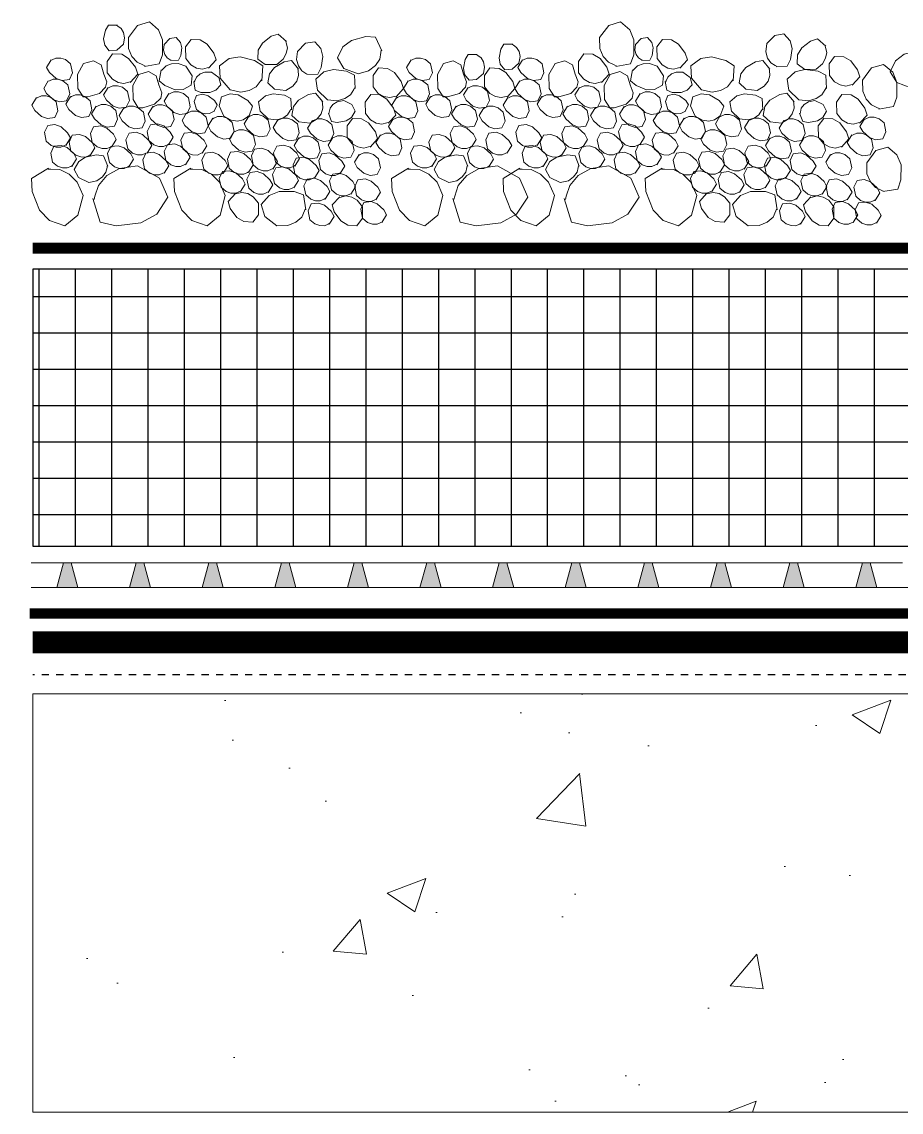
# Model space of a CAD drawing. Header units: inches. Extents: x 0 to 168, y -6 to 22.
# Drawn here: x -0.15 to 11.96, y 0 to 15.02 of the extents above; entities that cross this region are included whole.
import ezdxf

# ---------------------------------------------------------------- set-up
doc = ezdxf.new("R2010")
doc.units = ezdxf.units.IN
doc.header["$MEASUREMENT"] = 0
for name, pattern in [('Dash', [0.25, 0.125, -0.125]), ('Dashed - Dense', [0.8, 0.5, -0.3]), ('DASHED2', [0.1875, 0.125, -0.0625])]:
    doc.linetypes.add(name, pattern=pattern)
for name, color, linetype, lineweight in [('Drainage Mat', 191, 'Continuous', 0), ('Others', 190, 'Continuous', 0), ('RAM POLY FELT 3.5 FILTER FABRIC.', 4, 'Dash', 0), ('RT-250 HRA SYSTEM LIQUID', 241, 'Continuous', 0), ('RT-250 HRA SYSTEM MESH', 3, 'Continuous', 0)]:
    doc.layers.add(name, color=color, linetype=linetype, lineweight=lineweight)
for name, color, linetype in [('Insulation Border', 8, 'Continuous'), ('Insulation Foam', 9, 'Continuous'), ('Primer', 32, 'DASHED2')]:
    doc.layers.add(name, color=color, linetype=linetype)
doc.layers.add('Protection Course', color=99, linetype='Dashed - Dense', lineweight=0, true_color=0x216123)

# ---------------------------------------------------------------- blocks, each defined once
blk = doc.blocks.new('*U15')
at = {"layer": 'Drainage Mat'}
h = blk.add_hatch(color=256, dxfattribs=at)
h.dxf.hatch_style = 1
h.paths.add_polyline_path([(0.5, 0.343), (0.447, 0.343), (0.355, 0), (0.5, 0), (0.645, 0), (0.553, 0.343)])
at = {"layer": 'Drainage Mat', "linetype": 'Continuous'}
for points in [[(0, 0.343), (1, 0.343)], [(0, 0), (1, 0)]]:
    blk.add_lwpolyline(points, dxfattribs=at)
blk.add_lwpolyline([(0.5, 0.343), (0.447, 0.343), (0.355, 0), (0.5, 0), (0.645, 0), (0.553, 0.343)], close=True, dxfattribs=at)
blk = doc.blocks.new('*U16')
at = {"layer": 'Drainage Mat', "color": 0, "linetype": 'ByBlock', "lineweight": -2, "transparency": 16777216}
for p in [(-0.022, 7.227), (0.978, 7.227), (1.978, 7.227), (2.978, 7.227), (3.978, 7.227), (4.978, 7.227), (5.978, 7.227), (6.978, 7.227), (7.978, 7.227), (8.978, 7.227), (9.978, 7.227), (10.978, 7.227)]:
    blk.add_blockref('*U15', p, dxfattribs=at)

msp = doc.modelspace()

# ---------------------------------------------------------------- hatches: boundary and pattern name
at = {"layer": 'Insulation Foam'}
h = msp.add_hatch(dxfattribs=at)
h.set_pattern_fill('NET', color=256, scale=4)
h.set_pattern_definition([(0, (-2575.9096, 19.2356), (0, 0.5), []), (90, (-2575.9096, 19.2356), (-0.5, 3e-17), [])])
h.paths.add_polyline_path([(0, 7.799), (42.026, 7.799), (42.026, 11.612), (0, 11.612)])
at = {"layer": 'Others', "linetype": 'Continuous'}
h = msp.add_hatch(dxfattribs=at)
h.set_pattern_fill('CONCRETE___STRUCTURAL_0001', color=256, style=0, pattern_type=2)
h.set_pattern_definition([(50, (15.0666, 1.2577), (-5.4655, 0.4782), [0.5715, -6.2865]), (355, (15.0666, 1.2577), (-1.0573, 5.7317), [0.4572, -5.0292]), (100.451, (15.522, 1.218), (4.4082, 5.2535), [0.4857, -5.3427]), (46.184, (15.0666, 2.7817), (-8.1324, 1.2613), [0.8572, -9.4297]), (96.636, (15.744, 2.6765), (7.1221, 7.4228), [0.7286, -8.014]), (351.184, (15.0666, 2.782), (7.122, 7.4228), [0.6858, -7.5438]), (21, (15.8286, 2.4007), (-4.5484, 3.06796), [0.5715, -6.2865]), (326, (15.8286, 2.4007), (1.8541, 5.5256), [0.4572, -5.0292]), (71.451, (16.2076, 2.145), (6.4025, 2.4577), [0.4857, -5.3427]), (37.5, (15.0666, 1.2577), (0.09266, 2.53665), [0, -4.96824, 0, -5.1054, 0, -5.04825]), (7.5, (15.0666, 1.2577), (2.0046, 3.00542), [0, -2.91084, 0, -4.85394, 0, -1.92405]), (327.5, (13.3673, 1.2577), (-4.06773, 0.17187), [0, -1.905, 0, -5.9436, 0, -7.8867]), (317.5, (12.6053, 1.2577), (4.44388, 0.7628), [0, -2.4765, 0, -3.94716, 0, -5.6007])])
h.paths.add_polyline_path([(0, 0), (42.026, 0), (42.026, 5.765), (0, 5.765)])

# ---------------------------------------------------------------- linework, layer by layer
at = {"layer": 'Drainage Mat'}
msp.add_lwpolyline([(41.922, 7.227), (-0.022, 7.227)], dxfattribs=at)
at = {"layer": 'Insulation Border', "flags": 128}
msp.add_lwpolyline([(0, 7.799), (42.026, 7.799), (42.026, 11.612), (0, 11.612)], close=True, dxfattribs=at)
at = {"layer": 'Others', "linetype": 'Continuous'}
for points in [[(1.166, 14.973), (1.043, 14.976), (1.002, 14.907), (0.976, 14.786), (0.993, 14.698), (1.054, 14.619), (1.157, 14.629), (1.25, 14.713), (1.266, 14.802), (1.252, 14.872), (1.219, 14.928), (1.174, 14.96), (1.16, 14.97)], [(1.54, 14.405), (1.743, 14.441), (1.788, 14.568), (1.789, 14.774), (1.733, 14.912), (1.606, 15.021), (1.442, 14.972), (1.317, 14.803), (1.32, 14.652), (1.367, 14.543), (1.439, 14.463), (1.524, 14.424), (1.55, 14.414)], [(8.03, 14.405), (8.233, 14.441), (8.278, 14.568), (8.279, 14.774), (8.223, 14.912), (8.096, 15.021), (7.932, 14.972), (7.807, 14.803), (7.811, 14.652), (7.857, 14.543), (7.929, 14.463), (8.014, 14.424), (8.04, 14.414)], [(1.899, 14.487), (2.007, 14.492), (2.039, 14.555), (2.054, 14.662), (2.034, 14.738), (1.976, 14.803), (1.887, 14.789), (1.81, 14.71), (1.802, 14.631), (1.819, 14.571), (1.85, 14.524), (1.892, 14.498), (1.905, 14.491)], [(2.422, 14.381), (2.527, 14.495), (2.495, 14.591), (2.402, 14.714), (2.306, 14.771), (2.181, 14.778), (2.105, 14.674), (2.108, 14.516), (2.179, 14.428), (2.257, 14.384), (2.336, 14.369), (2.404, 14.385), (2.424, 14.391)], [(3.495, 14.748), (3.381, 14.852), (3.285, 14.821), (3.162, 14.728), (3.105, 14.632), (3.099, 14.507), (3.203, 14.431), (3.36, 14.434), (3.448, 14.505), (3.492, 14.582), (3.507, 14.662), (3.491, 14.73), (3.486, 14.75)], [(3.773, 14.294), (3.928, 14.301), (3.973, 14.391), (3.994, 14.544), (3.966, 14.652), (3.883, 14.746), (3.756, 14.725), (3.646, 14.612), (3.634, 14.5), (3.658, 14.414), (3.704, 14.347), (3.763, 14.31), (3.781, 14.3)], [(4.808, 14.621), (4.721, 14.807), (4.587, 14.817), (4.388, 14.765), (4.269, 14.676), (4.197, 14.525), (4.286, 14.379), (4.481, 14.302), (4.626, 14.344), (4.72, 14.418), (4.779, 14.508), (4.794, 14.6), (4.798, 14.628)], [(8.389, 14.487), (8.497, 14.492), (8.529, 14.555), (8.544, 14.662), (8.525, 14.738), (8.466, 14.803), (8.377, 14.789), (8.3, 14.71), (8.292, 14.631), (8.309, 14.571), (8.341, 14.524), (8.382, 14.498), (8.395, 14.491)], [(8.913, 14.381), (9.017, 14.495), (8.985, 14.591), (8.892, 14.714), (8.796, 14.771), (8.671, 14.778), (8.596, 14.674), (8.598, 14.516), (8.669, 14.428), (8.747, 14.384), (8.826, 14.369), (8.894, 14.385), (8.914, 14.391)], [(10.236, 14.402), (10.39, 14.409), (10.435, 14.5), (10.457, 14.652), (10.429, 14.761), (10.345, 14.854), (10.218, 14.833), (10.108, 14.72), (10.096, 14.608), (10.12, 14.522), (10.166, 14.455), (10.225, 14.418), (10.243, 14.408)], [(10.922, 14.683), (10.808, 14.788), (10.712, 14.756), (10.589, 14.663), (10.533, 14.567), (10.526, 14.442), (10.63, 14.366), (10.787, 14.369), (10.876, 14.44), (10.919, 14.518), (10.934, 14.597), (10.919, 14.665), (10.913, 14.685)], [(1.342, 14.184), (1.446, 14.298), (1.415, 14.394), (1.321, 14.517), (1.225, 14.574), (1.1, 14.58), (1.025, 14.476), (1.027, 14.319), (1.098, 14.231), (1.176, 14.187), (1.255, 14.172), (1.323, 14.188), (1.344, 14.193)], [(6.122, 14.569), (5.998, 14.572), (5.957, 14.503), (5.932, 14.382), (5.948, 14.294), (6.01, 14.215), (6.112, 14.224), (6.206, 14.308), (6.222, 14.398), (6.207, 14.468), (6.175, 14.523), (6.13, 14.556), (6.115, 14.565)], [(6.612, 14.712), (6.488, 14.715), (6.447, 14.646), (6.422, 14.525), (6.438, 14.437), (6.5, 14.358), (6.602, 14.367), (6.696, 14.451), (6.712, 14.541), (6.697, 14.61), (6.664, 14.666), (6.619, 14.699), (6.605, 14.708)], [(7.832, 14.184), (7.936, 14.298), (7.905, 14.394), (7.812, 14.517), (7.715, 14.574), (7.59, 14.58), (7.515, 14.476), (7.517, 14.319), (7.588, 14.231), (7.666, 14.187), (7.746, 14.172), (7.814, 14.188), (7.834, 14.193)], [(12.42, 14.429), (12.333, 14.615), (12.199, 14.625), (11.999, 14.573), (11.881, 14.484), (11.808, 14.333), (11.898, 14.187), (12.093, 14.11), (12.238, 14.152), (12.332, 14.226), (12.391, 14.316), (12.406, 14.408), (12.41, 14.436)], [(0.254, 14.499), (0.19, 14.393), (0.23, 14.323), (0.322, 14.241), (0.406, 14.211), (0.505, 14.225), (0.548, 14.318), (0.522, 14.441), (0.453, 14.5), (0.385, 14.522), (0.32, 14.522), (0.269, 14.499), (0.254, 14.491)], [(1.77, 14.359), (1.741, 14.207), (1.818, 14.142), (1.962, 14.085), (2.074, 14.087), (2.184, 14.147), (2.194, 14.275), (2.109, 14.408), (2.003, 14.446), (1.913, 14.443), (1.838, 14.414), (1.788, 14.365), (1.774, 14.35)], [(3.156, 14.209), (3.168, 14.415), (3.055, 14.488), (2.855, 14.537), (2.707, 14.514), (2.573, 14.416), (2.582, 14.244), (2.717, 14.084), (2.865, 14.052), (2.982, 14.073), (3.077, 14.124), (3.134, 14.198), (3.15, 14.22)], [(3.661, 14.368), (3.562, 14.486), (3.463, 14.468), (3.329, 14.391), (3.26, 14.303), (3.237, 14.18), (3.33, 14.092), (3.487, 14.074), (3.583, 14.133), (3.637, 14.204), (3.662, 14.281), (3.655, 14.35), (3.652, 14.371)], [(5.21, 14.499), (5.146, 14.393), (5.185, 14.323), (5.277, 14.241), (5.362, 14.211), (5.461, 14.225), (5.504, 14.318), (5.478, 14.441), (5.409, 14.5), (5.341, 14.522), (5.276, 14.522), (5.225, 14.499), (5.21, 14.491)], [(6.745, 14.499), (6.68, 14.393), (6.72, 14.323), (6.812, 14.241), (6.896, 14.211), (6.995, 14.225), (7.039, 14.318), (7.013, 14.441), (6.943, 14.5), (6.875, 14.522), (6.811, 14.522), (6.76, 14.499), (6.745, 14.491)], [(8.261, 14.359), (8.231, 14.207), (8.308, 14.142), (8.452, 14.085), (8.564, 14.087), (8.674, 14.147), (8.684, 14.275), (8.6, 14.408), (8.493, 14.446), (8.404, 14.443), (8.328, 14.414), (8.278, 14.365), (8.264, 14.35)], [(9.647, 14.209), (9.658, 14.415), (9.545, 14.488), (9.345, 14.537), (9.198, 14.514), (9.063, 14.416), (9.073, 14.244), (9.208, 14.084), (9.355, 14.052), (9.472, 14.073), (9.567, 14.124), (9.624, 14.198), (9.641, 14.22)], [(10.152, 14.368), (10.052, 14.486), (9.953, 14.468), (9.819, 14.391), (9.75, 14.303), (9.727, 14.18), (9.82, 14.092), (9.977, 14.074), (10.074, 14.133), (10.127, 14.204), (10.152, 14.281), (10.146, 14.35), (10.143, 14.371)], [(11.285, 14.148), (11.389, 14.262), (11.358, 14.358), (11.264, 14.481), (11.168, 14.538), (11.043, 14.545), (10.968, 14.441), (10.97, 14.283), (11.041, 14.195), (11.119, 14.151), (11.198, 14.136), (11.266, 14.152), (11.287, 14.158)], [(11.65, 13.818), (11.852, 13.854), (11.897, 13.981), (11.898, 14.187), (11.843, 14.325), (11.716, 14.434), (11.551, 14.385), (11.426, 14.216), (11.43, 14.065), (11.477, 13.956), (11.548, 13.875), (11.633, 13.837), (11.659, 13.826)], [(2.22, 14.2), (2.239, 14.078), (2.315, 14.049), (2.438, 14.046), (2.522, 14.078), (2.589, 14.153), (2.561, 14.252), (2.462, 14.329), (2.371, 14.329), (2.305, 14.302), (2.256, 14.26), (2.232, 14.209), (2.225, 14.194)], [(4.44, 14.101), (4.431, 14.286), (4.323, 14.341), (4.14, 14.366), (4.01, 14.333), (3.898, 14.232), (3.923, 14.08), (4.058, 13.948), (4.193, 13.934), (4.296, 13.963), (4.377, 14.017), (4.421, 14.088), (4.433, 14.11)], [(5.003, 13.989), (5.107, 14.103), (5.075, 14.199), (4.982, 14.322), (4.886, 14.378), (4.761, 14.385), (4.686, 14.281), (4.688, 14.123), (4.759, 14.035), (4.837, 13.992), (4.916, 13.976), (4.984, 13.992), (5.004, 13.998)], [(6.537, 13.989), (6.641, 14.103), (6.61, 14.199), (6.517, 14.322), (6.421, 14.378), (6.296, 14.385), (6.22, 14.281), (6.223, 14.123), (6.294, 14.035), (6.371, 13.992), (6.451, 13.976), (6.519, 13.992), (6.539, 13.998)], [(8.71, 14.2), (8.73, 14.078), (8.805, 14.049), (8.929, 14.046), (9.012, 14.078), (9.079, 14.153), (9.051, 14.252), (8.952, 14.329), (8.861, 14.329), (8.795, 14.302), (8.746, 14.26), (8.722, 14.209), (8.715, 14.194)], [(10.93, 14.101), (10.922, 14.286), (10.814, 14.341), (10.63, 14.366), (10.5, 14.333), (10.388, 14.232), (10.413, 14.08), (10.548, 13.948), (10.684, 13.934), (10.787, 13.963), (10.867, 14.017), (10.911, 14.088), (10.924, 14.11)], [(0.215, 14.208), (0.151, 14.103), (0.191, 14.032), (0.283, 13.95), (0.367, 13.92), (0.466, 13.934), (0.509, 14.028), (0.483, 14.151), (0.414, 14.209), (0.346, 14.231), (0.281, 14.231), (0.23, 14.208), (0.215, 14.201)], [(1.039, 14.118), (0.974, 14.013), (1.014, 13.942), (1.106, 13.86), (1.19, 13.83), (1.289, 13.844), (1.332, 13.938), (1.306, 14.061), (1.237, 14.119), (1.169, 14.141), (1.105, 14.141), (1.054, 14.118), (1.039, 14.111)], [(5.171, 14.208), (5.107, 14.103), (5.146, 14.032), (5.238, 13.95), (5.323, 13.92), (5.422, 13.934), (5.465, 14.028), (5.439, 14.151), (5.369, 14.209), (5.302, 14.231), (5.237, 14.231), (5.186, 14.208), (5.171, 14.201)], [(5.994, 14.118), (5.93, 14.013), (5.969, 13.942), (6.061, 13.86), (6.146, 13.83), (6.245, 13.844), (6.288, 13.938), (6.262, 14.061), (6.193, 14.119), (6.125, 14.141), (6.06, 14.141), (6.009, 14.118), (5.994, 14.111)], [(6.706, 14.208), (6.641, 14.103), (6.681, 14.032), (6.773, 13.95), (6.857, 13.92), (6.956, 13.934), (7, 14.028), (6.973, 14.151), (6.904, 14.209), (6.836, 14.231), (6.772, 14.231), (6.721, 14.208), (6.706, 14.201)], [(7.529, 14.118), (7.465, 14.013), (7.504, 13.942), (7.596, 13.86), (7.68, 13.83), (7.779, 13.844), (7.823, 13.938), (7.797, 14.061), (7.727, 14.119), (7.659, 14.141), (7.595, 14.141), (7.544, 14.118), (7.529, 14.111)], [(0.054, 13.976), (-0.011, 13.871), (0.029, 13.8), (0.121, 13.718), (0.205, 13.688), (0.304, 13.702), (0.347, 13.796), (0.321, 13.919), (0.252, 13.977), (0.184, 14), (0.12, 13.999), (0.069, 13.977), (0.054, 13.969)], [(0.521, 13.99), (0.457, 13.884), (0.496, 13.814), (0.588, 13.732), (0.673, 13.702), (0.772, 13.716), (0.815, 13.809), (0.789, 13.932), (0.72, 13.991), (0.652, 14.013), (0.587, 14.013), (0.536, 13.99), (0.521, 13.982)], [(1.876, 14.031), (1.812, 13.926), (1.851, 13.855), (1.943, 13.773), (2.028, 13.743), (2.127, 13.757), (2.17, 13.851), (2.144, 13.974), (2.075, 14.032), (2.007, 14.054), (1.942, 14.054), (1.891, 14.031), (1.876, 14.024)], [(2.492, 13.78), (2.542, 13.876), (2.503, 13.936), (2.418, 14.002), (2.343, 14.023), (2.257, 14.005), (2.225, 13.921), (2.255, 13.815), (2.319, 13.768), (2.379, 13.752), (2.436, 13.757), (2.479, 13.78), (2.492, 13.787)], [(2.974, 13.714), (3.027, 13.86), (2.961, 13.936), (2.828, 14.014), (2.717, 14.03), (2.599, 13.988), (2.569, 13.863), (2.632, 13.719), (2.731, 13.664), (2.82, 13.654), (2.899, 13.67), (2.956, 13.711), (2.972, 13.724)], [(3.562, 13.809), (3.555, 13.963), (3.465, 14.009), (3.312, 14.03), (3.204, 14.002), (3.11, 13.919), (3.131, 13.792), (3.244, 13.682), (3.357, 13.67), (3.442, 13.694), (3.509, 13.74), (3.546, 13.799), (3.556, 13.817)], [(3.995, 13.919), (3.895, 14.038), (3.796, 14.019), (3.662, 13.943), (3.593, 13.855), (3.57, 13.732), (3.664, 13.643), (3.82, 13.625), (3.917, 13.684), (3.97, 13.755), (3.996, 13.832), (3.989, 13.902), (3.986, 13.922)], [(4.896, 13.623), (5, 13.737), (4.968, 13.833), (4.875, 13.956), (4.779, 14.013), (4.654, 14.02), (4.578, 13.915), (4.581, 13.758), (4.652, 13.67), (4.73, 13.626), (4.809, 13.611), (4.877, 13.627), (4.897, 13.632)], [(5.009, 13.976), (4.945, 13.871), (4.984, 13.8), (5.076, 13.718), (5.161, 13.688), (5.26, 13.702), (5.303, 13.796), (5.277, 13.919), (5.208, 13.977), (5.14, 14), (5.075, 13.999), (5.024, 13.977), (5.009, 13.969)], [(5.477, 13.99), (5.413, 13.884), (5.452, 13.814), (5.544, 13.732), (5.628, 13.702), (5.728, 13.716), (5.771, 13.809), (5.745, 13.932), (5.675, 13.991), (5.608, 14.013), (5.543, 14.013), (5.492, 13.99), (5.477, 13.982)], [(6.544, 13.976), (6.48, 13.871), (6.519, 13.8), (6.611, 13.718), (6.695, 13.688), (6.794, 13.702), (6.838, 13.796), (6.812, 13.919), (6.742, 13.977), (6.674, 14), (6.61, 13.999), (6.559, 13.977), (6.544, 13.969)], [(7.011, 13.99), (6.947, 13.884), (6.987, 13.814), (7.079, 13.732), (7.163, 13.702), (7.262, 13.716), (7.305, 13.809), (7.279, 13.932), (7.21, 13.991), (7.142, 14.013), (7.077, 14.013), (7.026, 13.99), (7.011, 13.982)], [(8.366, 14.031), (8.302, 13.926), (8.342, 13.855), (8.434, 13.773), (8.518, 13.743), (8.617, 13.757), (8.66, 13.851), (8.634, 13.974), (8.565, 14.032), (8.497, 14.054), (8.433, 14.054), (8.381, 14.031), (8.366, 14.024)], [(8.982, 13.78), (9.032, 13.876), (8.993, 13.936), (8.908, 14.002), (8.833, 14.023), (8.747, 14.005), (8.715, 13.921), (8.745, 13.815), (8.809, 13.768), (8.87, 13.752), (8.926, 13.757), (8.969, 13.78), (8.982, 13.787)], [(9.464, 13.714), (9.517, 13.86), (9.451, 13.936), (9.318, 14.014), (9.207, 14.03), (9.089, 13.988), (9.059, 13.863), (9.122, 13.719), (9.221, 13.664), (9.31, 13.654), (9.389, 13.67), (9.446, 13.711), (9.462, 13.724)], [(10.052, 13.809), (10.045, 13.963), (9.955, 14.009), (9.802, 14.03), (9.694, 14.002), (9.601, 13.919), (9.621, 13.792), (9.734, 13.682), (9.847, 13.67), (9.933, 13.694), (9.999, 13.74), (10.036, 13.799), (10.047, 13.817)], [(10.485, 13.919), (10.386, 14.038), (10.286, 14.019), (10.152, 13.943), (10.083, 13.855), (10.06, 13.732), (10.154, 13.643), (10.31, 13.625), (10.407, 13.684), (10.46, 13.755), (10.486, 13.832), (10.479, 13.902), (10.476, 13.922)], [(11.386, 13.623), (11.49, 13.737), (11.458, 13.833), (11.365, 13.956), (11.269, 14.013), (11.144, 14.02), (11.069, 13.915), (11.071, 13.758), (11.142, 13.67), (11.22, 13.626), (11.299, 13.611), (11.367, 13.627), (11.388, 13.632)], [(0.876, 13.858), (0.811, 13.753), (0.851, 13.682), (0.943, 13.6), (1.027, 13.57), (1.126, 13.584), (1.169, 13.678), (1.143, 13.801), (1.074, 13.859), (1.006, 13.881), (0.942, 13.881), (0.891, 13.858), (0.876, 13.851)], [(1.256, 13.834), (1.192, 13.729), (1.231, 13.658), (1.323, 13.576), (1.408, 13.546), (1.507, 13.56), (1.55, 13.653), (1.524, 13.777), (1.454, 13.835), (1.387, 13.857), (1.322, 13.857), (1.271, 13.834), (1.256, 13.827)], [(1.653, 13.854), (1.589, 13.749), (1.628, 13.678), (1.72, 13.596), (1.805, 13.566), (1.904, 13.58), (1.947, 13.674), (1.921, 13.797), (1.851, 13.855), (1.784, 13.878), (1.719, 13.877), (1.668, 13.855), (1.653, 13.847)], [(4.071, 13.763), (4.114, 13.647), (4.194, 13.634), (4.316, 13.656), (4.391, 13.703), (4.442, 13.79), (4.395, 13.882), (4.282, 13.937), (4.193, 13.919), (4.134, 13.88), (4.094, 13.829), (4.08, 13.774), (4.077, 13.758)], [(5.831, 13.858), (5.767, 13.753), (5.806, 13.682), (5.898, 13.6), (5.983, 13.57), (6.082, 13.584), (6.125, 13.678), (6.099, 13.801), (6.03, 13.859), (5.962, 13.881), (5.897, 13.881), (5.846, 13.858), (5.831, 13.851)], [(6.212, 13.834), (6.147, 13.729), (6.187, 13.658), (6.279, 13.576), (6.363, 13.546), (6.462, 13.56), (6.506, 13.653), (6.48, 13.777), (6.41, 13.835), (6.342, 13.857), (6.278, 13.857), (6.227, 13.834), (6.212, 13.827)], [(7.366, 13.858), (7.302, 13.753), (7.341, 13.682), (7.433, 13.6), (7.517, 13.57), (7.617, 13.584), (7.66, 13.678), (7.634, 13.801), (7.564, 13.859), (7.496, 13.881), (7.432, 13.881), (7.381, 13.858), (7.366, 13.851)], [(7.746, 13.834), (7.682, 13.729), (7.721, 13.658), (7.814, 13.576), (7.898, 13.546), (7.997, 13.56), (8.04, 13.653), (8.014, 13.777), (7.945, 13.835), (7.877, 13.857), (7.812, 13.857), (7.761, 13.834), (7.746, 13.827)], [(8.143, 13.854), (8.079, 13.749), (8.118, 13.678), (8.21, 13.596), (8.295, 13.566), (8.394, 13.58), (8.437, 13.674), (8.411, 13.797), (8.342, 13.855), (8.274, 13.878), (8.209, 13.877), (8.158, 13.855), (8.143, 13.847)], [(10.561, 13.763), (10.605, 13.647), (10.684, 13.634), (10.806, 13.656), (10.881, 13.703), (10.932, 13.79), (10.885, 13.882), (10.772, 13.937), (10.683, 13.919), (10.624, 13.88), (10.584, 13.829), (10.571, 13.774), (10.567, 13.758)], [(2.12, 13.767), (2.056, 13.661), (2.096, 13.591), (2.188, 13.509), (2.272, 13.479), (2.371, 13.493), (2.414, 13.586), (2.388, 13.709), (2.319, 13.768), (2.251, 13.79), (2.186, 13.79), (2.135, 13.767), (2.12, 13.759)], [(2.479, 13.692), (2.414, 13.586), (2.454, 13.516), (2.546, 13.434), (2.63, 13.404), (2.729, 13.418), (2.773, 13.511), (2.746, 13.634), (2.677, 13.693), (2.609, 13.715), (2.545, 13.715), (2.494, 13.692), (2.479, 13.684)], [(2.974, 13.722), (2.91, 13.616), (2.949, 13.546), (3.041, 13.464), (3.126, 13.434), (3.225, 13.448), (3.268, 13.541), (3.242, 13.665), (3.173, 13.723), (3.105, 13.745), (3.04, 13.745), (2.989, 13.722), (2.974, 13.714)], [(3.376, 13.671), (3.312, 13.566), (3.351, 13.495), (3.444, 13.413), (3.528, 13.383), (3.627, 13.397), (3.67, 13.491), (3.644, 13.614), (3.575, 13.672), (3.507, 13.694), (3.442, 13.694), (3.391, 13.671), (3.376, 13.664)], [(3.851, 13.661), (3.786, 13.556), (3.826, 13.485), (3.918, 13.403), (4.002, 13.373), (4.101, 13.387), (4.145, 13.481), (4.119, 13.604), (4.049, 13.662), (3.981, 13.684), (3.917, 13.684), (3.866, 13.661), (3.851, 13.654)], [(4.645, 13.295), (4.749, 13.409), (4.718, 13.505), (4.624, 13.628), (4.528, 13.684), (4.403, 13.691), (4.328, 13.587), (4.33, 13.429), (4.401, 13.341), (4.479, 13.298), (4.558, 13.282), (4.626, 13.298), (4.647, 13.304)], [(4.965, 13.684), (4.901, 13.579), (4.941, 13.508), (5.033, 13.426), (5.117, 13.396), (5.216, 13.41), (5.259, 13.504), (5.233, 13.627), (5.164, 13.685), (5.096, 13.707), (5.031, 13.707), (4.98, 13.684), (4.965, 13.677)], [(8.611, 13.767), (8.546, 13.661), (8.586, 13.591), (8.678, 13.509), (8.762, 13.479), (8.861, 13.493), (8.905, 13.586), (8.879, 13.709), (8.809, 13.768), (8.741, 13.79), (8.677, 13.79), (8.626, 13.767), (8.611, 13.759)], [(8.969, 13.692), (8.905, 13.586), (8.944, 13.516), (9.036, 13.434), (9.12, 13.404), (9.22, 13.418), (9.263, 13.511), (9.237, 13.634), (9.167, 13.693), (9.1, 13.715), (9.035, 13.715), (8.984, 13.692), (8.969, 13.684)], [(9.464, 13.722), (9.4, 13.616), (9.44, 13.546), (9.532, 13.464), (9.616, 13.434), (9.715, 13.448), (9.758, 13.541), (9.732, 13.665), (9.663, 13.723), (9.595, 13.745), (9.53, 13.745), (9.479, 13.722), (9.464, 13.714)], [(9.866, 13.671), (9.802, 13.566), (9.842, 13.495), (9.934, 13.413), (10.018, 13.383), (10.117, 13.397), (10.16, 13.491), (10.134, 13.614), (10.065, 13.672), (9.997, 13.694), (9.933, 13.694), (9.882, 13.671), (9.867, 13.664)], [(10.341, 13.661), (10.277, 13.556), (10.316, 13.485), (10.408, 13.403), (10.492, 13.373), (10.592, 13.387), (10.635, 13.481), (10.609, 13.604), (10.539, 13.662), (10.472, 13.684), (10.407, 13.684), (10.356, 13.661), (10.341, 13.654)], [(11.135, 13.295), (11.239, 13.409), (11.208, 13.505), (11.115, 13.628), (11.018, 13.684), (10.893, 13.691), (10.818, 13.587), (10.82, 13.429), (10.892, 13.341), (10.969, 13.298), (11.049, 13.282), (11.117, 13.298), (11.137, 13.304)], [(11.456, 13.684), (11.391, 13.579), (11.431, 13.508), (11.523, 13.426), (11.607, 13.396), (11.706, 13.41), (11.749, 13.504), (11.723, 13.627), (11.654, 13.685), (11.586, 13.707), (11.522, 13.707), (11.471, 13.684), (11.456, 13.677)], [(0.454, 13.317), (0.52, 13.422), (0.481, 13.493), (0.39, 13.576), (0.306, 13.606), (0.206, 13.593), (0.162, 13.5), (0.187, 13.377), (0.256, 13.318), (0.323, 13.295), (0.388, 13.295), (0.439, 13.317), (0.454, 13.324)], [(1.086, 13.296), (1.151, 13.401), (1.112, 13.472), (1.021, 13.555), (0.937, 13.586), (0.838, 13.573), (0.794, 13.48), (0.819, 13.356), (0.887, 13.297), (0.955, 13.275), (1.02, 13.274), (1.071, 13.296), (1.086, 13.304)], [(1.869, 13.327), (1.934, 13.432), (1.895, 13.502), (1.804, 13.586), (1.72, 13.616), (1.62, 13.603), (1.576, 13.51), (1.601, 13.387), (1.67, 13.328), (1.738, 13.305), (1.802, 13.304), (1.854, 13.327), (1.869, 13.334)], [(2.773, 13.511), (2.708, 13.406), (2.748, 13.335), (2.84, 13.253), (2.924, 13.223), (3.023, 13.237), (3.066, 13.331), (3.04, 13.454), (2.971, 13.512), (2.903, 13.534), (2.839, 13.534), (2.788, 13.511), (2.773, 13.504)], [(6.041, 13.296), (6.107, 13.401), (6.068, 13.472), (5.977, 13.555), (5.893, 13.586), (5.793, 13.573), (5.749, 13.48), (5.774, 13.356), (5.843, 13.297), (5.911, 13.275), (5.975, 13.274), (6.026, 13.296), (6.042, 13.304)], [(6.945, 13.317), (7.01, 13.422), (6.971, 13.493), (6.88, 13.576), (6.796, 13.606), (6.696, 13.593), (6.652, 13.5), (6.677, 13.377), (6.746, 13.318), (6.814, 13.295), (6.878, 13.295), (6.93, 13.317), (6.945, 13.324)], [(7.576, 13.296), (7.641, 13.401), (7.603, 13.472), (7.511, 13.555), (7.427, 13.586), (7.328, 13.573), (7.284, 13.48), (7.309, 13.356), (7.378, 13.297), (7.445, 13.275), (7.51, 13.274), (7.561, 13.296), (7.576, 13.304)], [(8.359, 13.327), (8.424, 13.432), (8.385, 13.502), (8.294, 13.586), (8.21, 13.616), (8.111, 13.603), (8.067, 13.51), (8.092, 13.387), (8.16, 13.328), (8.228, 13.305), (8.293, 13.304), (8.344, 13.327), (8.359, 13.334)], [(9.263, 13.511), (9.199, 13.406), (9.238, 13.335), (9.33, 13.253), (9.414, 13.223), (9.513, 13.237), (9.557, 13.331), (9.531, 13.454), (9.461, 13.512), (9.393, 13.534), (9.329, 13.534), (9.278, 13.511), (9.263, 13.504)], [(0.792, 13.181), (0.857, 13.286), (0.819, 13.356), (0.727, 13.44), (0.643, 13.47), (0.544, 13.457), (0.5, 13.364), (0.525, 13.241), (0.594, 13.182), (0.661, 13.159), (0.726, 13.158), (0.777, 13.181), (0.792, 13.188)], [(1.575, 13.211), (1.64, 13.316), (1.601, 13.387), (1.51, 13.47), (1.426, 13.5), (1.327, 13.487), (1.283, 13.394), (1.308, 13.271), (1.376, 13.212), (1.444, 13.189), (1.509, 13.189), (1.56, 13.211), (1.575, 13.218)], [(2.333, 13.209), (2.398, 13.313), (2.359, 13.384), (2.268, 13.468), (2.184, 13.498), (2.085, 13.485), (2.041, 13.392), (2.066, 13.269), (2.135, 13.21), (2.202, 13.187), (2.267, 13.186), (2.318, 13.209), (2.333, 13.216)], [(3.665, 13.422), (3.601, 13.316), (3.641, 13.245), (3.733, 13.163), (3.817, 13.133), (3.916, 13.147), (3.959, 13.241), (3.933, 13.364), (3.864, 13.422), (3.796, 13.445), (3.731, 13.444), (3.68, 13.422), (3.665, 13.414)], [(4.132, 13.429), (4.068, 13.323), (4.107, 13.253), (4.199, 13.17), (4.283, 13.141), (4.382, 13.155), (4.426, 13.248), (4.4, 13.371), (4.33, 13.429), (4.262, 13.452), (4.198, 13.451), (4.147, 13.429), (4.132, 13.421)], [(4.791, 13.464), (4.727, 13.358), (4.766, 13.288), (4.858, 13.206), (4.942, 13.176), (5.041, 13.19), (5.085, 13.283), (5.059, 13.406), (4.989, 13.465), (4.921, 13.487), (4.857, 13.487), (4.806, 13.464), (4.791, 13.456)], [(5.748, 13.181), (5.813, 13.286), (5.774, 13.356), (5.683, 13.44), (5.599, 13.47), (5.5, 13.457), (5.455, 13.364), (5.48, 13.241), (5.549, 13.182), (5.617, 13.159), (5.681, 13.158), (5.733, 13.181), (5.748, 13.188)], [(6.53, 13.211), (6.596, 13.316), (6.557, 13.387), (6.466, 13.47), (6.382, 13.5), (6.282, 13.487), (6.238, 13.394), (6.263, 13.271), (6.332, 13.212), (6.4, 13.189), (6.464, 13.189), (6.515, 13.211), (6.53, 13.218)], [(7.282, 13.181), (7.348, 13.286), (7.309, 13.356), (7.218, 13.44), (7.133, 13.47), (7.034, 13.457), (6.99, 13.364), (7.015, 13.241), (7.084, 13.182), (7.151, 13.159), (7.216, 13.158), (7.267, 13.181), (7.282, 13.188)], [(8.065, 13.211), (8.13, 13.316), (8.092, 13.387), (8, 13.47), (7.916, 13.5), (7.817, 13.487), (7.773, 13.394), (7.798, 13.271), (7.867, 13.212), (7.934, 13.189), (7.999, 13.189), (8.05, 13.211), (8.065, 13.218)], [(8.823, 13.209), (8.888, 13.313), (8.85, 13.384), (8.758, 13.468), (8.674, 13.498), (8.575, 13.485), (8.531, 13.392), (8.556, 13.269), (8.625, 13.21), (8.692, 13.187), (8.757, 13.186), (8.808, 13.209), (8.823, 13.216)], [(10.156, 13.422), (10.091, 13.316), (10.131, 13.245), (10.223, 13.163), (10.307, 13.133), (10.406, 13.147), (10.45, 13.241), (10.423, 13.364), (10.354, 13.422), (10.286, 13.445), (10.222, 13.444), (10.171, 13.422), (10.156, 13.414)], [(10.622, 13.429), (10.558, 13.323), (10.597, 13.253), (10.689, 13.17), (10.774, 13.141), (10.873, 13.155), (10.916, 13.248), (10.89, 13.371), (10.82, 13.429), (10.753, 13.452), (10.688, 13.451), (10.637, 13.429), (10.622, 13.421)], [(11.281, 13.464), (11.217, 13.358), (11.256, 13.288), (11.348, 13.206), (11.433, 13.176), (11.532, 13.19), (11.575, 13.283), (11.549, 13.406), (11.479, 13.465), (11.412, 13.487), (11.347, 13.487), (11.296, 13.464), (11.281, 13.456)], [(0.54, 13.029), (0.605, 13.134), (0.566, 13.205), (0.475, 13.288), (0.391, 13.319), (0.292, 13.306), (0.248, 13.213), (0.273, 13.089), (0.341, 13.03), (0.409, 13.007), (0.474, 13.007), (0.525, 13.029), (0.54, 13.037)], [(1.324, 13.024), (1.39, 13.129), (1.351, 13.2), (1.26, 13.283), (1.176, 13.314), (1.076, 13.301), (1.032, 13.208), (1.057, 13.084), (1.126, 13.025), (1.194, 13.002), (1.258, 13.002), (1.309, 13.024), (1.324, 13.032)], [(1.808, 12.935), (1.873, 13.039), (1.834, 13.11), (1.743, 13.194), (1.659, 13.224), (1.56, 13.211), (1.516, 13.118), (1.541, 12.995), (1.61, 12.936), (1.677, 12.913), (1.742, 12.912), (1.793, 12.935), (1.808, 12.942)], [(2.102, 13.05), (2.167, 13.155), (2.128, 13.226), (2.037, 13.309), (1.953, 13.34), (1.854, 13.327), (1.809, 13.234), (1.834, 13.11), (1.903, 13.051), (1.971, 13.028), (2.035, 13.028), (2.087, 13.05), (2.102, 13.058)], [(2.623, 12.933), (2.688, 13.038), (2.649, 13.109), (2.558, 13.192), (2.474, 13.223), (2.375, 13.21), (2.33, 13.117), (2.355, 12.993), (2.424, 12.934), (2.492, 12.912), (2.556, 12.911), (2.608, 12.933), (2.623, 12.941)], [(2.972, 12.946), (3.037, 13.051), (2.999, 13.122), (2.907, 13.205), (2.823, 13.236), (2.724, 13.223), (2.68, 13.13), (2.705, 13.006), (2.774, 12.947), (2.841, 12.924), (2.906, 12.924), (2.957, 12.946), (2.972, 12.954)], [(3.305, 12.991), (3.37, 13.096), (3.331, 13.167), (3.24, 13.25), (3.156, 13.28), (3.056, 13.267), (3.012, 13.174), (3.037, 13.051), (3.106, 12.992), (3.174, 12.969), (3.238, 12.969), (3.29, 12.991), (3.305, 12.999)], [(3.609, 13.033), (3.674, 13.138), (3.635, 13.209), (3.544, 13.292), (3.46, 13.322), (3.361, 13.309), (3.317, 13.216), (3.342, 13.093), (3.41, 13.034), (3.478, 13.011), (3.543, 13.011), (3.594, 13.033), (3.609, 13.04)], [(5.496, 13.029), (5.561, 13.134), (5.522, 13.205), (5.431, 13.288), (5.347, 13.319), (5.247, 13.306), (5.203, 13.213), (5.228, 13.089), (5.297, 13.03), (5.365, 13.007), (5.429, 13.007), (5.481, 13.029), (5.496, 13.037)], [(6.28, 13.024), (6.345, 13.129), (6.307, 13.2), (6.215, 13.283), (6.131, 13.314), (6.032, 13.301), (5.988, 13.208), (6.013, 13.084), (6.082, 13.025), (6.149, 13.002), (6.214, 13.002), (6.265, 13.024), (6.28, 13.032)], [(7.03, 13.029), (7.095, 13.134), (7.057, 13.205), (6.965, 13.288), (6.881, 13.319), (6.782, 13.306), (6.738, 13.213), (6.763, 13.089), (6.832, 13.03), (6.899, 13.007), (6.964, 13.007), (7.015, 13.029), (7.03, 13.037)], [(7.815, 13.024), (7.88, 13.129), (7.841, 13.2), (7.75, 13.283), (7.666, 13.314), (7.567, 13.301), (7.522, 13.208), (7.547, 13.084), (7.616, 13.025), (7.684, 13.002), (7.748, 13.002), (7.8, 13.024), (7.815, 13.032)], [(8.298, 12.935), (8.363, 13.039), (8.325, 13.11), (8.233, 13.194), (8.149, 13.224), (8.05, 13.211), (8.006, 13.118), (8.031, 12.995), (8.1, 12.936), (8.167, 12.913), (8.232, 12.912), (8.283, 12.935), (8.298, 12.942)], [(8.592, 13.05), (8.657, 13.155), (8.618, 13.226), (8.527, 13.309), (8.443, 13.34), (8.344, 13.327), (8.3, 13.234), (8.325, 13.11), (8.393, 13.051), (8.461, 13.028), (8.526, 13.028), (8.577, 13.05), (8.592, 13.058)], [(9.113, 12.933), (9.178, 13.038), (9.139, 13.109), (9.048, 13.192), (8.964, 13.223), (8.865, 13.21), (8.821, 13.117), (8.846, 12.993), (8.914, 12.934), (8.982, 12.912), (9.047, 12.911), (9.098, 12.933), (9.113, 12.941)], [(9.462, 12.946), (9.528, 13.051), (9.489, 13.122), (9.397, 13.205), (9.313, 13.236), (9.214, 13.223), (9.17, 13.13), (9.195, 13.006), (9.264, 12.947), (9.331, 12.924), (9.396, 12.924), (9.447, 12.946), (9.462, 12.954)], [(9.795, 12.991), (9.86, 13.096), (9.821, 13.167), (9.73, 13.25), (9.646, 13.28), (9.547, 13.267), (9.503, 13.174), (9.528, 13.051), (9.596, 12.992), (9.664, 12.969), (9.729, 12.969), (9.78, 12.991), (9.795, 12.999)], [(10.099, 13.033), (10.164, 13.138), (10.126, 13.209), (10.034, 13.292), (9.95, 13.322), (9.851, 13.309), (9.807, 13.216), (9.832, 13.093), (9.901, 13.034), (9.968, 13.011), (10.033, 13.011), (10.084, 13.033), (10.099, 13.04)], [(11.708, 12.681), (11.911, 12.717), (11.955, 12.844), (11.957, 13.049), (11.901, 13.188), (11.774, 13.296), (11.61, 13.247), (11.484, 13.079), (11.488, 12.928), (11.535, 12.818), (11.607, 12.738), (11.691, 12.699), (11.717, 12.689)], [(1.034, 13.031), (0.977, 13.174), (0.877, 13.188), (0.726, 13.158), (0.633, 13.097), (0.572, 12.987), (0.632, 12.874), (0.775, 12.807), (0.885, 12.832), (0.959, 12.883), (1.007, 12.948), (1.023, 13.016), (1.027, 13.036)], [(3.878, 12.867), (3.943, 12.972), (3.904, 13.043), (3.813, 13.126), (3.729, 13.157), (3.63, 13.144), (3.585, 13.051), (3.61, 12.927), (3.679, 12.868), (3.747, 12.845), (3.811, 12.845), (3.863, 12.867), (3.878, 12.875)], [(4.231, 12.926), (4.296, 13.031), (4.258, 13.102), (4.166, 13.185), (4.082, 13.216), (3.983, 13.203), (3.939, 13.11), (3.964, 12.986), (4.033, 12.927), (4.1, 12.905), (4.165, 12.904), (4.216, 12.927), (4.231, 12.934)], [(4.494, 13.192), (4.429, 13.087), (4.469, 13.016), (4.561, 12.934), (4.645, 12.904), (4.744, 12.918), (4.788, 13.011), (4.761, 13.135), (4.692, 13.193), (4.624, 13.215), (4.56, 13.215), (4.509, 13.192), (4.494, 13.185)], [(5.99, 13.031), (5.933, 13.174), (5.833, 13.188), (5.681, 13.158), (5.588, 13.097), (5.527, 12.987), (5.588, 12.874), (5.73, 12.807), (5.841, 12.832), (5.914, 12.883), (5.963, 12.948), (5.978, 13.016), (5.982, 13.036)], [(7.524, 13.031), (7.468, 13.174), (7.368, 13.188), (7.216, 13.158), (7.123, 13.097), (7.062, 12.987), (7.123, 12.874), (7.265, 12.807), (7.376, 12.832), (7.449, 12.883), (7.497, 12.948), (7.513, 13.016), (7.517, 13.036)], [(10.368, 12.867), (10.433, 12.972), (10.394, 13.043), (10.303, 13.126), (10.219, 13.157), (10.12, 13.144), (10.076, 13.051), (10.101, 12.927), (10.169, 12.868), (10.237, 12.845), (10.302, 12.845), (10.353, 12.867), (10.368, 12.875)], [(10.721, 12.926), (10.787, 13.031), (10.748, 13.102), (10.657, 13.185), (10.572, 13.216), (10.473, 13.203), (10.429, 13.11), (10.454, 12.986), (10.523, 12.927), (10.59, 12.905), (10.655, 12.904), (10.706, 12.927), (10.721, 12.934)], [(10.984, 13.192), (10.92, 13.087), (10.959, 13.016), (11.051, 12.934), (11.135, 12.904), (11.235, 12.918), (11.278, 13.011), (11.252, 13.135), (11.182, 13.193), (11.115, 13.215), (11.05, 13.215), (10.999, 13.192), (10.984, 13.185)], [(0.218, 13.006), (-0.015, 12.861), (-0.007, 12.681), (0.094, 12.426), (0.232, 12.283), (0.443, 12.212), (0.622, 12.355), (0.693, 12.626), (0.613, 12.811), (0.501, 12.922), (0.372, 12.986), (0.248, 12.992), (0.211, 12.992)], [(0.829, 12.589), (0.93, 12.261), (1.149, 12.212), (1.49, 12.252), (1.707, 12.372), (1.861, 12.604), (1.747, 12.866), (1.443, 13.039), (1.194, 13.002), (1.022, 12.903), (0.904, 12.768), (0.857, 12.62), (0.845, 12.575)], [(2.177, 13.006), (1.945, 12.861), (1.953, 12.681), (2.054, 12.426), (2.192, 12.283), (2.403, 12.212), (2.582, 12.355), (2.652, 12.626), (2.573, 12.811), (2.46, 12.922), (2.331, 12.986), (2.207, 12.992), (2.17, 12.992)], [(2.861, 12.681), (2.926, 12.785), (2.887, 12.856), (2.796, 12.939), (2.712, 12.97), (2.613, 12.957), (2.569, 12.864), (2.594, 12.741), (2.663, 12.682), (2.73, 12.659), (2.795, 12.658), (2.846, 12.681), (2.861, 12.688)], [(3.241, 12.669), (3.306, 12.774), (3.267, 12.845), (3.176, 12.928), (3.092, 12.959), (2.993, 12.946), (2.949, 12.853), (2.974, 12.729), (3.043, 12.67), (3.11, 12.647), (3.175, 12.647), (3.226, 12.669), (3.241, 12.677)], [(3.595, 12.732), (3.66, 12.837), (3.622, 12.908), (3.53, 12.991), (3.446, 13.022), (3.347, 13.009), (3.303, 12.916), (3.328, 12.792), (3.397, 12.733), (3.464, 12.71), (3.529, 12.71), (3.58, 12.732), (3.595, 12.74)], [(4.38, 12.645), (4.445, 12.749), (4.406, 12.82), (4.315, 12.903), (4.231, 12.934), (4.132, 12.921), (4.088, 12.828), (4.113, 12.705), (4.182, 12.646), (4.249, 12.623), (4.314, 12.622), (4.365, 12.645), (4.38, 12.652)], [(5.174, 13.006), (4.941, 12.861), (4.949, 12.681), (5.05, 12.426), (5.188, 12.283), (5.399, 12.212), (5.578, 12.355), (5.649, 12.626), (5.569, 12.811), (5.456, 12.922), (5.328, 12.986), (5.204, 12.992), (5.166, 12.992)], [(5.785, 12.589), (5.886, 12.261), (6.105, 12.212), (6.445, 12.252), (6.663, 12.372), (6.817, 12.604), (6.702, 12.866), (6.398, 13.039), (6.149, 13.002), (5.978, 12.903), (5.859, 12.768), (5.812, 12.62), (5.8, 12.575)], [(6.708, 13.006), (6.476, 12.861), (6.484, 12.681), (6.585, 12.426), (6.723, 12.283), (6.934, 12.212), (7.112, 12.355), (7.183, 12.626), (7.103, 12.811), (6.991, 12.922), (6.862, 12.986), (6.738, 12.992), (6.701, 12.992)], [(7.319, 12.589), (7.42, 12.261), (7.639, 12.212), (7.98, 12.252), (8.197, 12.372), (8.351, 12.604), (8.237, 12.866), (7.933, 13.039), (7.684, 13.002), (7.513, 12.903), (7.394, 12.768), (7.347, 12.62), (7.335, 12.575)], [(8.668, 13.006), (8.435, 12.861), (8.443, 12.681), (8.544, 12.426), (8.682, 12.283), (8.893, 12.212), (9.072, 12.355), (9.143, 12.626), (9.063, 12.811), (8.95, 12.922), (8.822, 12.986), (8.698, 12.992), (8.66, 12.992)], [(9.351, 12.681), (9.416, 12.785), (9.378, 12.856), (9.286, 12.939), (9.202, 12.97), (9.103, 12.957), (9.059, 12.864), (9.084, 12.741), (9.153, 12.682), (9.22, 12.659), (9.285, 12.658), (9.336, 12.681), (9.351, 12.688)], [(9.731, 12.669), (9.796, 12.774), (9.758, 12.845), (9.666, 12.928), (9.582, 12.959), (9.483, 12.946), (9.439, 12.853), (9.464, 12.729), (9.533, 12.67), (9.6, 12.647), (9.665, 12.647), (9.716, 12.669), (9.731, 12.677)], [(10.085, 12.732), (10.151, 12.837), (10.112, 12.908), (10.021, 12.991), (9.937, 13.022), (9.837, 13.009), (9.793, 12.916), (9.818, 12.792), (9.887, 12.733), (9.954, 12.71), (10.019, 12.71), (10.07, 12.732), (10.085, 12.74)], [(10.87, 12.645), (10.935, 12.749), (10.897, 12.82), (10.805, 12.903), (10.721, 12.934), (10.622, 12.921), (10.578, 12.828), (10.603, 12.705), (10.672, 12.646), (10.739, 12.623), (10.804, 12.622), (10.855, 12.645), (10.87, 12.652)], [(4.027, 12.578), (4.092, 12.683), (4.053, 12.754), (3.962, 12.837), (3.878, 12.867), (3.778, 12.854), (3.734, 12.761), (3.759, 12.638), (3.828, 12.579), (3.896, 12.556), (3.96, 12.556), (4.012, 12.578), (4.027, 12.585)], [(4.726, 12.567), (4.791, 12.672), (4.753, 12.743), (4.661, 12.826), (4.577, 12.857), (4.478, 12.844), (4.434, 12.751), (4.459, 12.627), (4.528, 12.568), (4.595, 12.546), (4.66, 12.545), (4.711, 12.568), (4.726, 12.575)], [(10.517, 12.578), (10.582, 12.683), (10.543, 12.754), (10.452, 12.837), (10.368, 12.867), (10.269, 12.854), (10.225, 12.761), (10.249, 12.638), (10.318, 12.579), (10.386, 12.556), (10.451, 12.556), (10.502, 12.578), (10.517, 12.585)], [(11.217, 12.567), (11.282, 12.672), (11.243, 12.743), (11.152, 12.826), (11.068, 12.857), (10.968, 12.844), (10.924, 12.751), (10.949, 12.627), (11.018, 12.568), (11.086, 12.546), (11.15, 12.545), (11.201, 12.568), (11.217, 12.575)], [(11.6, 12.56), (11.665, 12.664), (11.626, 12.735), (11.535, 12.818), (11.451, 12.849), (11.352, 12.836), (11.308, 12.743), (11.333, 12.62), (11.401, 12.561), (11.469, 12.538), (11.534, 12.537), (11.585, 12.56), (11.6, 12.567)], [(2.795, 12.658), (2.69, 12.545), (2.72, 12.449), (2.812, 12.325), (2.908, 12.268), (3.033, 12.26), (3.109, 12.363), (3.108, 12.521), (3.038, 12.609), (2.961, 12.654), (2.881, 12.67), (2.813, 12.655), (2.793, 12.649)], [(3.762, 12.432), (3.728, 12.635), (3.602, 12.681), (3.396, 12.684), (3.257, 12.63), (3.147, 12.504), (3.195, 12.339), (3.362, 12.212), (3.513, 12.215), (3.623, 12.26), (3.704, 12.331), (3.743, 12.416), (3.754, 12.442)], [(4.227, 12.611), (4.122, 12.498), (4.152, 12.402), (4.244, 12.278), (4.34, 12.22), (4.465, 12.212), (4.542, 12.316), (4.541, 12.473), (4.47, 12.562), (4.393, 12.606), (4.314, 12.622), (4.246, 12.607), (4.225, 12.602)], [(9.285, 12.658), (9.18, 12.545), (9.21, 12.449), (9.302, 12.325), (9.398, 12.268), (9.523, 12.26), (9.599, 12.363), (9.598, 12.521), (9.528, 12.609), (9.451, 12.654), (9.372, 12.67), (9.303, 12.655), (9.283, 12.649)], [(10.253, 12.432), (10.218, 12.635), (10.092, 12.681), (9.886, 12.684), (9.747, 12.63), (9.638, 12.504), (9.685, 12.339), (9.852, 12.212), (10.003, 12.215), (10.113, 12.26), (10.194, 12.331), (10.234, 12.416), (10.244, 12.442)], [(10.717, 12.611), (10.612, 12.498), (10.643, 12.402), (10.735, 12.278), (10.83, 12.22), (10.955, 12.212), (11.032, 12.316), (11.031, 12.473), (10.961, 12.562), (10.883, 12.606), (10.804, 12.622), (10.736, 12.607), (10.715, 12.602)], [(4.084, 12.235), (4.149, 12.339), (4.11, 12.41), (4.019, 12.493), (3.935, 12.524), (3.836, 12.511), (3.792, 12.418), (3.816, 12.295), (3.885, 12.236), (3.953, 12.213), (4.017, 12.212), (4.069, 12.235), (4.084, 12.242)], [(4.809, 12.256), (4.874, 12.361), (4.835, 12.432), (4.744, 12.515), (4.66, 12.545), (4.561, 12.532), (4.517, 12.439), (4.542, 12.316), (4.61, 12.257), (4.678, 12.234), (4.743, 12.234), (4.794, 12.256), (4.809, 12.263)], [(10.574, 12.235), (10.639, 12.339), (10.6, 12.41), (10.509, 12.493), (10.425, 12.524), (10.326, 12.511), (10.282, 12.418), (10.307, 12.295), (10.376, 12.236), (10.443, 12.213), (10.508, 12.212), (10.559, 12.235), (10.574, 12.242)], [(11.299, 12.256), (11.364, 12.361), (11.326, 12.432), (11.234, 12.515), (11.15, 12.545), (11.051, 12.532), (11.007, 12.439), (11.032, 12.316), (11.101, 12.257), (11.168, 12.234), (11.233, 12.234), (11.284, 12.256), (11.299, 12.263)], [(11.618, 12.248), (11.683, 12.353), (11.644, 12.424), (11.553, 12.507), (11.469, 12.538), (11.37, 12.525), (11.326, 12.432), (11.35, 12.308), (11.419, 12.249), (11.487, 12.226), (11.552, 12.226), (11.603, 12.248), (11.618, 12.256)]]:
    msp.add_lwpolyline(points, dxfattribs=at)
for points in [[(0.978, 14.301), (0.941, 14.427), (0.836, 14.484), (0.701, 14.445), (0.619, 14.294), (0.623, 14.102), (0.694, 13.985), (0.757, 13.986), (0.919, 14.034), (1.002, 14.121), (1.02, 14.192)], [(5.933, 14.301), (5.896, 14.427), (5.791, 14.484), (5.657, 14.445), (5.574, 14.294), (5.579, 14.102), (5.65, 13.985), (5.713, 13.986), (5.875, 14.034), (5.958, 14.121), (5.975, 14.192)], [(7.468, 14.301), (7.431, 14.427), (7.326, 14.484), (7.192, 14.445), (7.109, 14.294), (7.113, 14.102), (7.185, 13.985), (7.247, 13.986), (7.41, 14.034), (7.493, 14.121), (7.51, 14.192)], [(1.738, 14.151), (1.701, 14.277), (1.596, 14.334), (1.461, 14.295), (1.379, 14.144), (1.383, 13.952), (1.454, 13.835), (1.517, 13.836), (1.679, 13.884), (1.762, 13.971), (1.78, 14.042)], [(8.228, 14.151), (8.191, 14.277), (8.086, 14.334), (7.952, 14.295), (7.869, 14.144), (7.874, 13.952), (7.945, 13.835), (8.007, 13.836), (8.17, 13.884), (8.253, 13.971), (8.27, 14.042)]]:
    msp.add_lwpolyline(points, close=True, dxfattribs=at)
at = {"layer": 'Others', "flags": 128}
msp.add_lwpolyline([(0, 0), (42.026, 0), (42.026, 5.765), (0, 5.765)], close=True, dxfattribs=at)
at = {"layer": 'Primer', "ltscale": 0.2}
msp.add_lwpolyline([(42.024, 6.024), (0, 6.024)], dxfattribs=at)
at = {"layer": 'Protection Course', "ltscale": 0.2, "const_width": 0.141}
msp.add_lwpolyline([(41.98, 6.87), (-0.044, 6.87)], dxfattribs=at)
at = {"layer": 'RAM POLY FELT 3.5 FILTER FABRIC.', "ltscale": 0.2, "const_width": 0.15}
msp.add_lwpolyline([(42.024, 11.902), (0, 11.902)], dxfattribs=at)
at = {"layer": 'RT-250 HRA SYSTEM LIQUID', "linetype": 'Continuous', "const_width": 0.3}
msp.add_lwpolyline([(42.029, 6.472), (0, 6.472)], dxfattribs=at)
at = {"layer": 'RT-250 HRA SYSTEM MESH'}
msp.add_line((0, 6.472), (42.026, 6.472), dxfattribs=at)

# ---------------------------------------------------------------- block references
at = {"layer": 'Drainage Mat'}
msp.add_blockref('*U16', (0, 0), dxfattribs=at)

doc.saveas('drawing.dxf')
